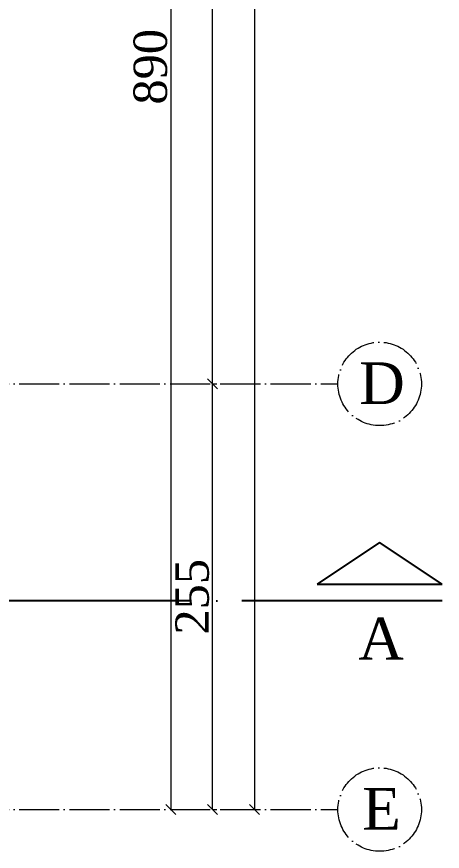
# Model space of a CAD drawing. Header units: metres. Extents: x -5196 to 34307, y 7076 to 19260.
# Drawn here: x 14829.8 to 15084.6, y 9801.3 to 10301.3 of the extents above; entities that cross this region are included whole.
import ezdxf

# ---------------------------------------------------------------- set-up
doc = ezdxf.new("R2010")
doc.units = ezdxf.units.M
doc.linetypes.add('ACAD_ISO04W100', pattern=[30, 24, -3, 0, -3])
doc.layers.add('YLZ-AKS', color=7, linetype='ACAD_ISO04W100', lineweight=5, true_color=0x2e2f36)
doc.layers.add('YLZ-Kesit Çizgisi', color=10, linetype='Continuous')
doc.layers.add('YLZ-YAZI', color=113, linetype='Continuous')
doc.layers.add('YLZ-TEFRİŞ', color=191, linetype='Continuous', lineweight=20)
doc.layers.add('YLZ-ÖLÇÜ', color=251, linetype='Continuous', lineweight=5)
doc.styles.add('ARIAL', font='times.ttf')
doc.dimstyles.new('YLZ - Dış Ölçü', dxfattribs={"dimscale": 2, "dimtxt": 10, "dimasz": 3, "dimexe": 1.25, "dimexo": 1, "dimgap": 1, "dimtad": 1, "dimdec": 1, "dimrnd": 0.5, "dimtxsty": 'ARIAL', "dimblk": 'OBLIQUE', "dimcen": 1, "dimclrd": 250, "dimclre": 250, "dimclrt": 150, "dimadec": 0, "dimazin": 0, "dimtfac": 1, "dimtdec": 1, "dimtmove": 1, "dimatfit": 3, "dimldrblk": 'OBLIQUE', "dimfxl": 0, "dimarcsym": 0})

# ---------------------------------------------------------------- blocks, each defined once
blk = doc.blocks.new('_Oblique')
at = {"color": 0, "linetype": 'ByBlock', "lineweight": -2}
blk.add_line((-0.5, -0.5), (0.5, 0.5), dxfattribs=at)
blk = doc.blocks.new('*D6095')
at = {"layer": 'Defpoints', "color": 0, "transparency": 16777216}
for p in [(483345.03, 4516810.65), (483345.03, 4515265.65), (483345.03, 4515265.65)]:
    blk.add_point(p, dxfattribs=at)
at = {"layer": 'YLZ-ÖLÇÜ', "color": 250, "lineweight": -2, "transparency": 16777216}
for p, q in [((483345.03, 4516810.65), (483347.53, 4516810.65)), ((483345.03, 4516810.65), (483345.03, 4515265.65)), ((483345.03, 4515265.65), (483347.53, 4515265.65))]:
    blk.add_line(p, q, dxfattribs=at)
at = {"layer": 'YLZ-ÖLÇÜ', "color": 250, "lineweight": -2, "transparency": 16777216, "xscale": 6, "yscale": 6, "zscale": 6}
for p, rotation in [((483345.03, 4516810.65), 90), ((483345.03, 4515265.65), 270)]:
    blk.add_blockref('_Oblique', p, dxfattribs=dict(at, rotation=rotation))
at = {"layer": 'YLZ-ÖLÇÜ', "color": 150, "transparency": 16777216, "insert": (483332.86, 4516038.15), "char_height": 20, "attachment_point": 5, "rotation": 90, "style": 'ARIAL'}
blk.add_mtext('1545', dxfattribs=at)
blk = doc.blocks.new('*D6096')
at = {"layer": 'Defpoints', "color": 0, "transparency": 16777216}
for p in [(483320.03, 4515520.65), (483320.03, 4515520.65), (483320.03, 4515265.65)]:
    blk.add_point(p, dxfattribs=at)
at = {"layer": 'YLZ-ÖLÇÜ', "color": 250, "lineweight": -2, "transparency": 16777216}
for p, q in [((483320.03, 4515520.65), (483322.53, 4515520.65)), ((483320.03, 4515265.65), (483320.03, 4515520.65)), ((483320.03, 4515265.65), (483322.53, 4515265.65))]:
    blk.add_line(p, q, dxfattribs=at)
at = {"layer": 'YLZ-ÖLÇÜ', "color": 250, "lineweight": -2, "transparency": 16777216, "xscale": 6, "yscale": 6, "zscale": 6}
for p, rotation in [((483320.03, 4515520.65), 90), ((483320.03, 4515265.65), 270)]:
    blk.add_blockref('_Oblique', p, dxfattribs=dict(at, rotation=rotation))
at = {"layer": 'YLZ-ÖLÇÜ', "color": 150, "transparency": 16777216, "insert": (483307.86, 4515393.15), "char_height": 20, "attachment_point": 5, "rotation": 90, "style": 'ARIAL'}
blk.add_mtext('255', dxfattribs=at)
blk = doc.blocks.new('*D6097')
at = {"layer": 'Defpoints', "color": 0, "transparency": 16777216}
for p in [(483320.03, 4516155.65), (483320.03, 4516155.65), (483320.03, 4515520.65)]:
    blk.add_point(p, dxfattribs=at)
at = {"layer": 'YLZ-ÖLÇÜ', "color": 250, "lineweight": -2, "transparency": 16777216}
for p, q in [((483320.03, 4516155.65), (483322.53, 4516155.65)), ((483320.03, 4515520.65), (483320.03, 4516155.65)), ((483320.03, 4515520.65), (483322.53, 4515520.65))]:
    blk.add_line(p, q, dxfattribs=at)
at = {"layer": 'YLZ-ÖLÇÜ', "color": 250, "lineweight": -2, "transparency": 16777216, "xscale": 6, "yscale": 6, "zscale": 6}
for p, rotation in [((483320.03, 4516155.65), 90), ((483320.03, 4515520.65), 270)]:
    blk.add_blockref('_Oblique', p, dxfattribs=dict(at, rotation=rotation))
at = {"layer": 'YLZ-ÖLÇÜ', "color": 150, "transparency": 16777216, "insert": (483307.86, 4515838.15), "char_height": 20, "attachment_point": 5, "rotation": 90, "style": 'ARIAL'}
blk.add_mtext('635', dxfattribs=at)
blk = doc.blocks.new('*D6102')
at = {"layer": 'Defpoints', "color": 0, "transparency": 16777216}
for p in [(483295.03, 4516155.65), (483295.03, 4515265.65), (483295.03, 4515265.65)]:
    blk.add_point(p, dxfattribs=at)
at = {"layer": 'YLZ-ÖLÇÜ', "color": 250, "lineweight": -2, "transparency": 16777216}
for p, q in [((483295.03, 4516155.65), (483297.53, 4516155.65)), ((483295.03, 4516155.65), (483295.03, 4515265.65)), ((483295.03, 4515265.65), (483297.53, 4515265.65))]:
    blk.add_line(p, q, dxfattribs=at)
at = {"layer": 'YLZ-ÖLÇÜ', "color": 250, "lineweight": -2, "transparency": 16777216, "xscale": 6, "yscale": 6, "zscale": 6}
for p, rotation in [((483295.03, 4516155.65), 90), ((483295.03, 4515265.65), 270)]:
    blk.add_blockref('_Oblique', p, dxfattribs=dict(at, rotation=rotation))
at = {"layer": 'YLZ-ÖLÇÜ', "color": 150, "transparency": 16777216, "insert": (483282.83, 4515710.65), "char_height": 20, "attachment_point": 5, "rotation": 90, "style": 'ARIAL'}
blk.add_mtext('890', dxfattribs=at)
blk = doc.blocks.new('Aks')
at = {"layer": 'YLZ-AKS'}
for p, q in [((478845.78, 4512904.56), (480300.78, 4512904.56)), ((478845.78, 4512649.56), (480300.78, 4512649.56))]:
    blk.add_line(p, q, dxfattribs=at)
for centre in [(480325.78, 4512904.56), (480325.78, 4512649.56)]:
    blk.add_circle(centre, 25, dxfattribs=at)
at = {"layer": 'YLZ-Kesit Çizgisi', "linetype": 'ACAD_ISO04W100', "ltscale": 5}
blk.add_line((480363.28, 4512774.56), (478783.28, 4512774.56), dxfattribs=at)
blk.add_lwpolyline([(480363.28, 4512784.56), (480325.78, 4512809.56), (480288.28, 4512784.56), (480363.28, 4512784.56)], dxfattribs=at)
at = {"layer": 'YLZ-Kesit Çizgisi', "linetype": 'ACAD_ISO04W100', "ltscale": 5, "insert": (480312.97, 4512764.44), "char_height": 25, "attachment_point": 1, "style": 'ARIAL'}
blk.add_mtext_dynamic_manual_height_columns('A', width=209.7418, gutter_width=12.5, heights=[103.98], dxfattribs=at)
at = {"layer": 'YLZ-YAZI', "char_height": 25, "attachment_point": 1, "style": 'ARIAL'}
for s, insert in [('\\pi3.44871;D', (480310.1, 4512917.5)), ('\\pi5.28721;E', (480310.1, 4512662.5))]:
    blk.add_mtext_dynamic_manual_height_columns(s, width=31.5189, gutter_width=12.5, heights=[8.55], dxfattribs=dict(at, insert=insert))
blk = doc.blocks.new('ZK. Dış Ölçü')
at = {"layer": 'YLZ-ÖLÇÜ'}
for p1, p2, picture, middle in [((483345.03, 4516810.65), (483345.03, 4515265.65), '*D6095', (483332.86, 4516038.15)), ((483320.03, 4515265.65), (483320.03, 4515520.65), '*D6096', (483307.86, 4515393.15))]:
    dim = blk.add_aligned_dim(p1=p1, p2=p2, distance=0, dimstyle='YLZ - Dış Ölçü', dxfattribs=at)
    dim.commit()
    dim.dimension.update_dxf_attribs({"geometry": picture, "text_midpoint": middle})
for base, p1, p2, angle, picture, middle in [((483295.03, 4515265.65), (483295.03, 4516155.65), (483295.03, 4515265.65), 90, '*D6102', (483282.83, 4515710.65)), ((483320.03, 4516155.65), (483320.03, 4515520.65), (483320.03, 4516155.65), 270, '*D6097', (483307.86, 4515838.15))]:
    dim = blk.add_linear_dim(base=base, p1=p1, p2=p2, angle=angle, dimstyle='YLZ - Dış Ölçü', dxfattribs=at)
    dim.commit()
    dim.dimension.update_dxf_attribs({"geometry": picture, "text_midpoint": middle})

msp = doc.modelspace()

# ---------------------------------------------------------------- block references
at = {"layer": 'YLZ-TEFRİŞ'}
msp.add_blockref('Aks', (-465278.68, -4502823.23), dxfattribs=at)
at = {"layer": 'YLZ-ÖLÇÜ'}
msp.add_blockref('ZK. Dış Ölçü', (-468372.93, -4505439.33), dxfattribs=at)

doc.saveas('drawing.dxf')
